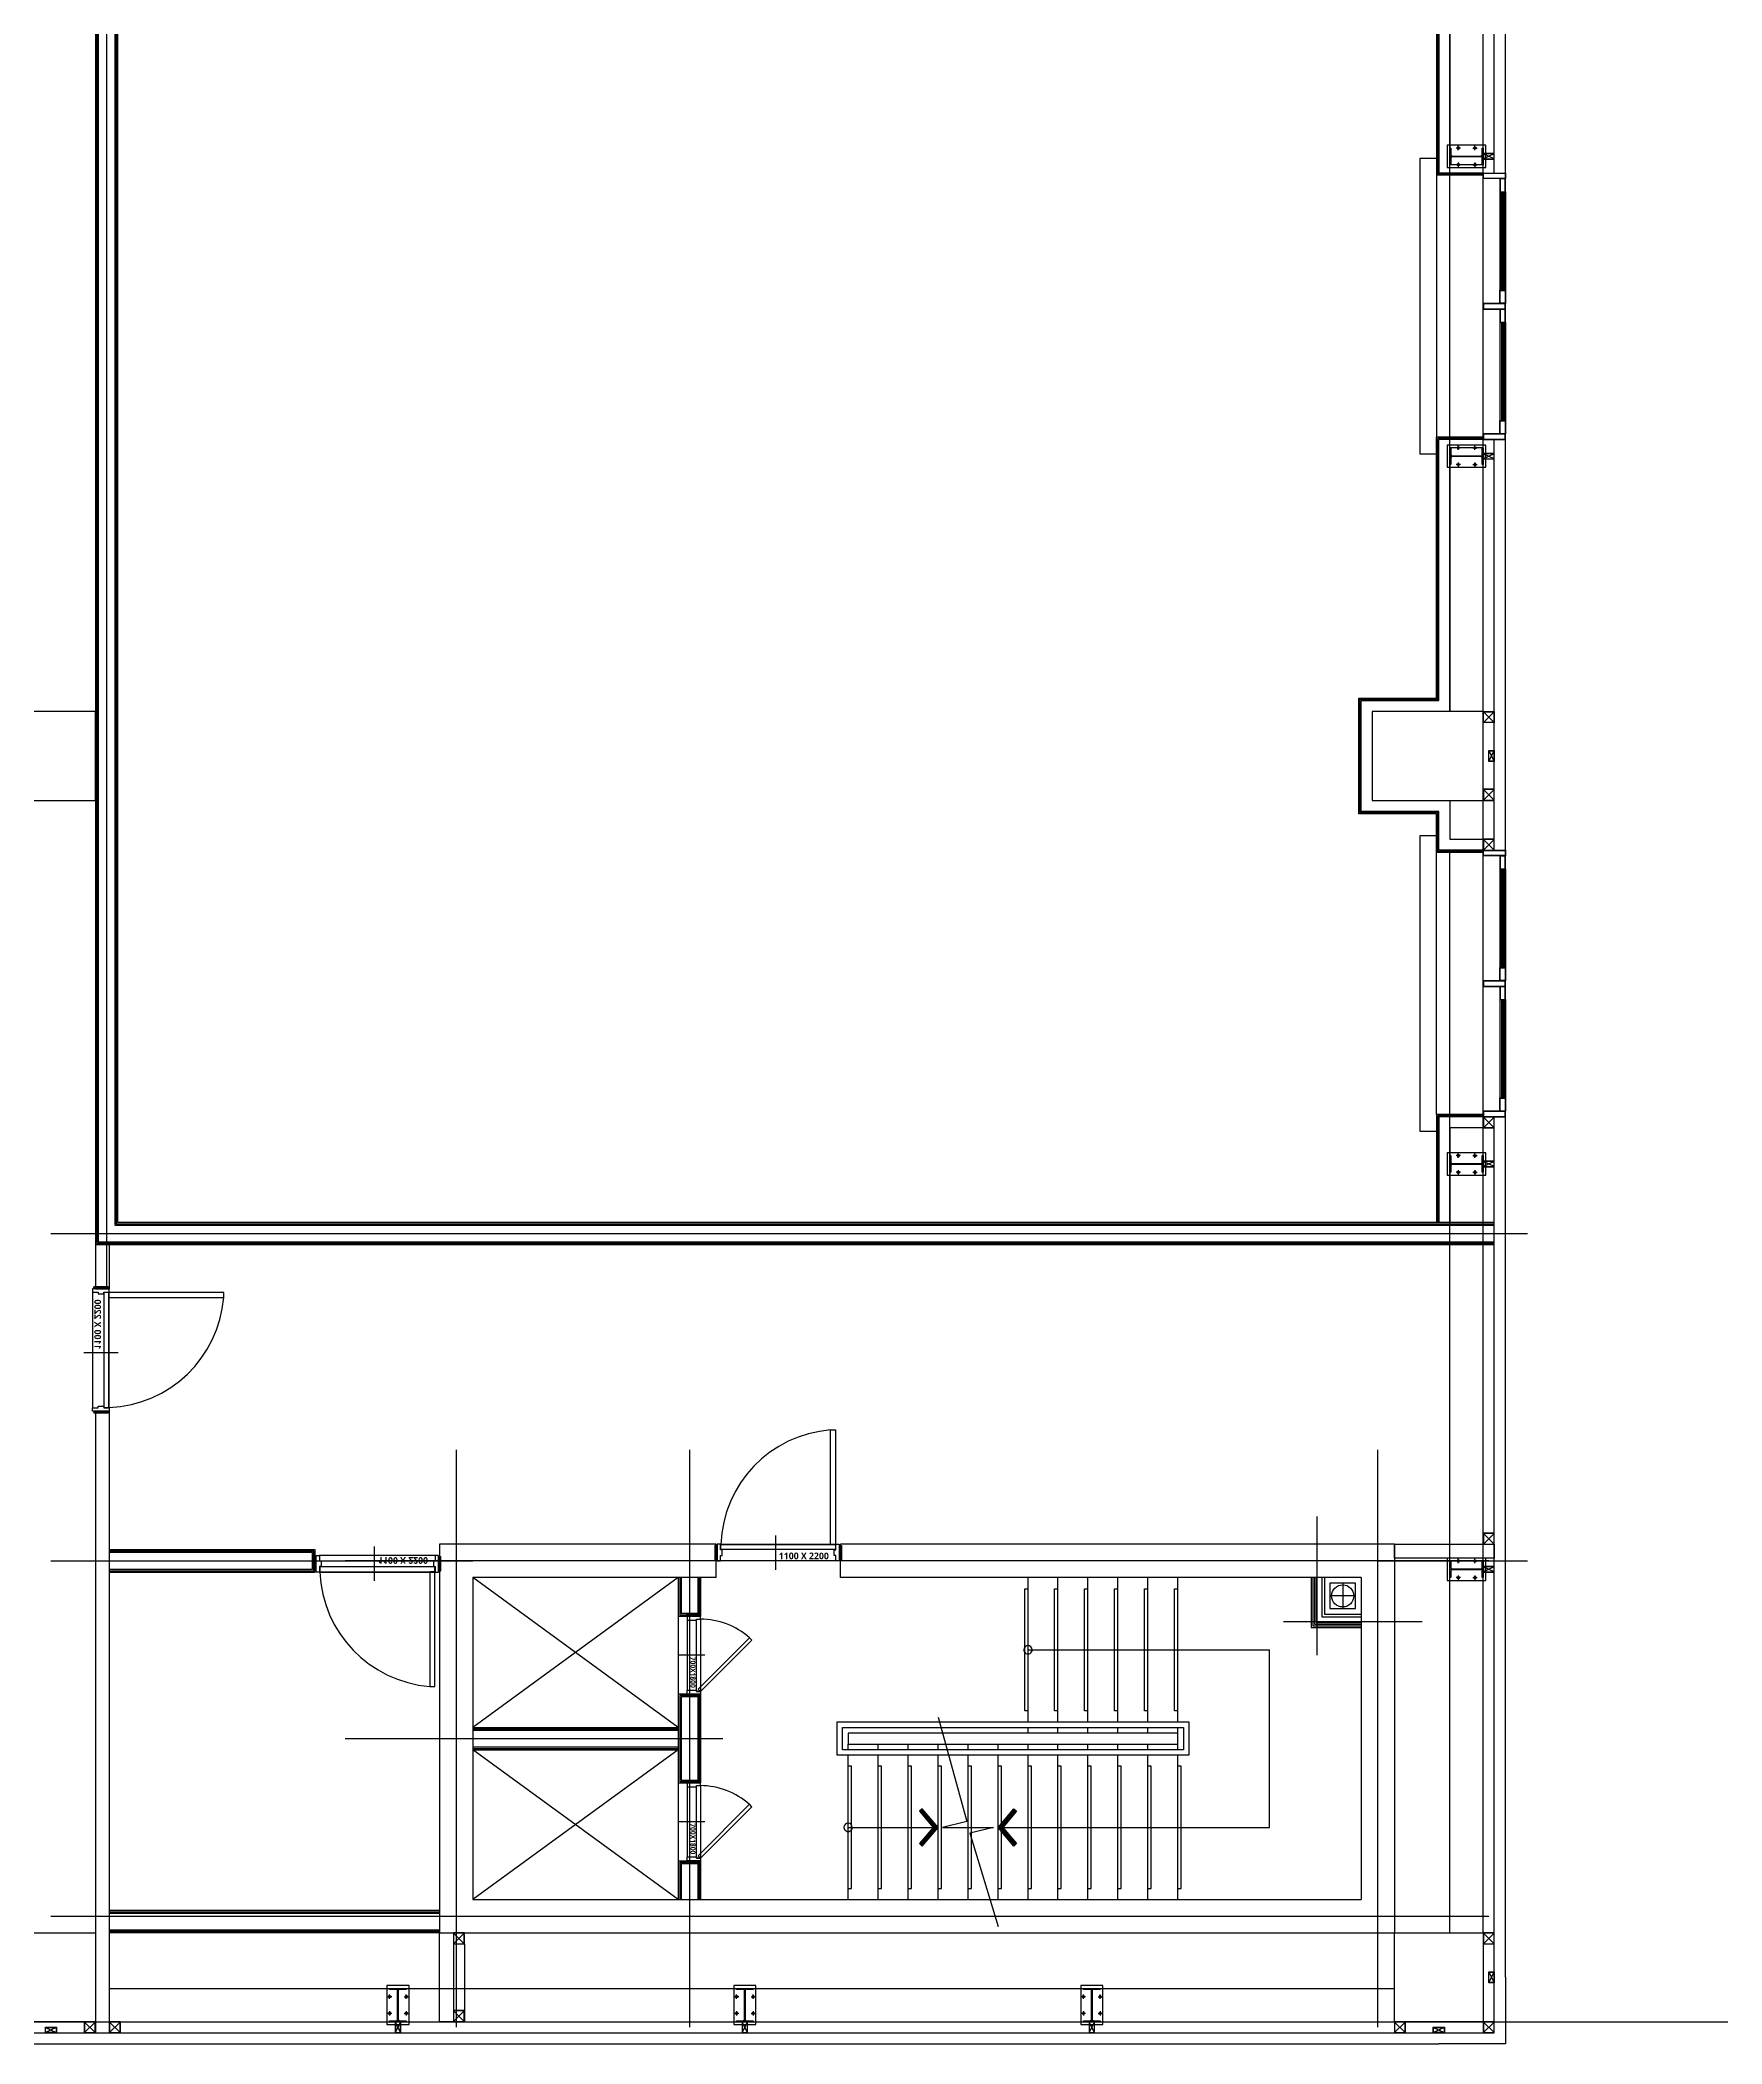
# Model space of a CAD drawing. Header units: millimetres. Extents: x 0 to 356400, y 0 to 68257.
# Drawn here: x 21856 to 22462, y 2694 to 3416 of the extents above; entities that cross this region are included whole.
import ezdxf
from ezdxf.enums import TextEntityAlignment as Align

# ---------------------------------------------------------------- set-up
doc = ezdxf.new("R2010")
doc.units = ezdxf.units.MM
doc.header["$LTSCALE"] = 75
doc.linetypes.add('HID', pattern=[2.3, 1.5, -0.8])
for name, color, linetype in [('1', 7, 'Continuous'), ('6', 6, 'Continuous'), ('8', 8, 'Continuous'), ('SS-PLATE', 32, 'Continuous')]:
    doc.layers.add(name, color=color, linetype=linetype)
doc.styles.add('SHP-나눔bo', font='')
doc.styles.get('SHP-나눔bo').set_extended_font_data('NanumGothic', bold=True)

# ---------------------------------------------------------------- blocks, each defined once
blk = doc.blocks.new('BOLT')
at = {"layer": '1', "color": 251}
for p, q in [((-21, 0), (21, 0)), ((0, -21), (0, 21))]:
    blk.add_line(p, q, dxfattribs=at)
at = {"layer": '6', "color": 251}
blk.add_circle((0, 0), 11, dxfattribs=at)
blk = doc.blocks.new('WC2_BP')
at = {"layer": 'SS-PLATE', "color": 251, "ltscale": 0.05}
blk.add_lwpolyline([(-175, -100), (175, -100), (175, 100), (-175, 100)], close=True, dxfattribs=at)
at = {"linetype": 'HID', "yscale": 0.909090909090909, "zscale": 0.909090909090909}
for p, xscale in [((-75, 75), -0.909090909090909), ((75, 75), 0.909090909090909)]:
    blk.add_blockref('BOLT', p, dxfattribs=dict(at, xscale=xscale))
at = {"linetype": 'HID', "yscale": 0.909090909090909, "zscale": 0.909090909090909, "rotation": 180}
for p, xscale in [((-75, -75), 0.909090909090909), ((75, -75), -0.909090909090909)]:
    blk.add_blockref('BOLT', p, dxfattribs=dict(at, xscale=xscale))
blk = doc.blocks.new('G$C7369CDF7')
at = {"layer": '8'}
for p, q in [((116630, 11558), (116630, 85650)), ((109530, 44950), (109530, 58250)), ((112480, 56900), (112480, 58250)), ((105230, 58050), (97130, 58050)), ((99980, 57950), (97130, 57950)), ((99808, 57948, -103000), (99853, 57852, -103000)), ((99853, 57948, -103000), (99808, 57852, -103000)), ((99980, 57850), (99980, 58050)), ((99980, 58050), (100030, 58050)), ((99982, 58048), (100028, 58048)), ((99982, 57852), (99982, 58048)), ((100028, 58048), (100028, 57852)), ((100150, 58050), (100030, 58050)), ((100030, 58050), (100030, 58000)), ((100030, 58050), (100030, 57850)), ((100030, 58000), (100150, 58000)), ((100148, 58048), (100032, 58048)), ((100032, 58048), (100032, 58002)), ((100032, 58002), (100148, 58002)), ((100148, 58002), (100148, 58048)), ((100150, 58050), (101035, 58050)), ((100150, 58000), (100150, 58050)), ((101035, 58042), (100150, 58042)), ((101035, 58034), (100150, 58034)), ((101035, 58022), (100150, 58022)), ((101035, 58014), (100150, 58014)), ((100150, 58000), (101035, 58000)), ((101035, 58000), (101035, 58050)), ((101035, 58050), (101155, 58050)), ((101155, 58000), (101035, 58000)), ((101037, 58002), (101037, 58048)), ((101037, 58048), (101153, 58048)), ((101153, 58002), (101037, 58002)), ((101153, 58048), (101153, 58002)), ((101155, 58050), (101155, 57850)), ((101205, 58050), (101155, 58050)), ((101155, 58050), (101155, 58000)), ((101157, 58048), (101157, 57852)), ((101203, 58048), (101157, 58048)), ((101157, 58048), (101157, 58048)), ((101203, 57852), (101203, 58048)), ((101325, 58050), (101205, 58050)), ((101205, 58050), (101205, 58000)), ((101205, 57850), (101205, 58050)), ((101205, 58000), (101325, 58000)), ((101323, 58048), (101207, 58048)), ((101207, 58048), (101207, 58002)), ((101207, 58002), (101323, 58002)), ((101323, 58002), (101323, 58048)), ((101325, 58050), (102210, 58050)), ((101325, 58000), (101325, 58050)), ((101325, 58042), (102210, 58042)), ((101325, 58034), (102210, 58034)), ((101325, 58022), (102210, 58022)), ((101325, 58014), (102210, 58014)), ((101325, 58000), (102210, 58000)), ((102210, 58000), (102210, 58050)), ((102210, 58050), (102330, 58050)), ((102330, 58000), (102210, 58000)), ((102212, 58002), (102212, 58048)), ((102212, 58048), (102328, 58048)), ((102328, 58002), (102212, 58002)), ((102328, 58048), (102328, 58002)), ((102330, 58050), (102330, 58000)), ((102330, 58050), (102330, 57850)), ((102380, 58050), (102330, 58050)), ((102332, 58048), (102332, 57852)), ((102378, 58048), (102332, 58048)), ((102332, 58048), (102332, 58048)), ((102378, 57852), (102378, 58048)), ((102380, 57850), (102380, 58050)), ((105230, 57950), (102380, 57950)), ((102508, 57948, -103000), (102553, 57852, -103000)), ((102553, 57948, -103000), (102508, 57852, -103000)), ((104830, 57850), (104830, 57950)), ((104830, 57950), (104930, 57950)), ((104928, 57852), (104833, 57948)), ((104928, 57948), (104833, 57852)), ((104833, 57852), (104833, 57948)), ((104833, 57948), (104928, 57948)), ((104928, 57948), (104928, 57852)), ((104930, 57950), (104930, 57850)), ((105180, 57900), (105180, 57950)), ((105180, 57950), (105280, 57950)), ((105183, 57902), (105278, 57948)), ((105278, 57902), (105183, 57948)), ((105183, 57902), (105183, 57948)), ((105183, 57948), (105278, 57948)), ((116230, 58050), (105230, 58050)), ((106080, 57950), (105230, 57950)), ((105278, 57948), (105278, 57902)), ((105280, 57950), (105280, 57900)), ((105630, 57950), (105530, 57950)), ((105530, 57950), (105530, 57850)), ((105533, 57852), (105628, 57948)), ((105533, 57948), (105628, 57852)), ((105628, 57948), (105533, 57948)), ((105533, 57948), (105533, 57852)), ((105628, 57852), (105628, 57948)), ((105630, 57850), (105630, 57950)), ((105980, 57550), (105980, 57950)), ((106080, 57950), (105980, 57950)), ((105980, 57950), (105980, 57850)), ((105983, 57852), (106078, 57948)), ((105983, 57948), (106078, 57852)), ((106078, 57948), (105983, 57948)), ((105983, 57948), (105983, 57852)), ((106078, 57852), (106078, 57948)), ((106080, 57850), (106080, 58050)), ((106080, 58050), (106130, 58050)), ((106080, 57850), (106080, 57950)), ((106082, 58048), (106128, 58048)), ((106082, 57852), (106082, 58048)), ((106128, 58048), (106128, 57852)), ((106250, 58050), (106130, 58050)), ((106130, 58050), (106130, 58000)), ((106130, 58050), (106130, 57850)), ((106130, 58000), (106250, 58000)), ((106248, 58048), (106132, 58048)), ((106132, 58048), (106132, 58002)), ((106132, 58002), (106248, 58002)), ((106248, 58002), (106248, 58048)), ((106250, 58050), (107135, 58050)), ((106250, 58000), (106250, 58050)), ((107135, 58042), (106250, 58042)), ((107135, 58034), (106250, 58034)), ((107135, 58022), (106250, 58022)), ((107135, 58014), (106250, 58014)), ((106250, 58000), (107135, 58000)), ((107135, 58000), (107135, 58050)), ((107135, 58050), (107255, 58050)), ((107255, 58000), (107135, 58000)), ((107137, 58002), (107137, 58048)), ((107137, 58048), (107253, 58048)), ((107253, 58002), (107137, 58002)), ((107253, 58048), (107253, 58002)), ((107255, 58050), (107255, 57850)), ((107305, 58050), (107255, 58050)), ((107255, 58050), (107255, 58000)), ((107257, 58048), (107257, 57852)), ((107303, 58048), (107257, 58048)), ((107257, 58048), (107257, 58048)), ((107303, 57852), (107303, 58048)), ((107425, 58050), (107305, 58050)), ((107305, 58050), (107305, 58000)), ((107305, 57850), (107305, 58050)), ((107305, 58000), (107425, 58000)), ((107423, 58048), (107307, 58048)), ((107307, 58048), (107307, 58002)), ((107307, 58002), (107423, 58002)), ((107423, 58002), (107423, 58048)), ((107425, 58050), (108310, 58050)), ((107425, 58000), (107425, 58050)), ((107425, 58042), (108310, 58042)), ((107425, 58034), (108310, 58034)), ((107425, 58022), (108310, 58022)), ((107425, 58014), (108310, 58014)), ((107425, 58000), (108310, 58000)), ((108310, 58000), (108310, 58050)), ((108310, 58050), (108430, 58050)), ((108430, 58000), (108310, 58000)), ((108312, 58002), (108312, 58048)), ((108312, 58048), (108428, 58048)), ((108428, 58002), (108312, 58002)), ((108428, 58048), (108428, 58002)), ((108430, 58050), (108430, 58000)), ((108430, 58050), (108430, 57850)), ((108480, 58050), (108430, 58050)), ((108432, 58048), (108432, 57852)), ((108478, 58048), (108432, 58048)), ((108432, 58048), (108432, 58048)), ((108478, 57852), (108478, 58048)), ((108480, 57850), (108480, 58050)), ((116230, 57950), (108480, 57950)), ((108580, 57950), (108480, 57950)), ((108480, 57950), (108480, 57850)), ((108483, 57852), (108578, 57948)), ((108483, 57948), (108578, 57852)), ((108578, 57948), (108483, 57948)), ((108483, 57948), (108483, 57852)), ((108578, 57852), (108578, 57948)), ((108580, 57950), (108580, 57550)), ((108580, 57850), (108580, 57950)), ((108883, 57948, -103000), (108928, 57852, -103000)), ((108928, 57948, -103000), (108883, 57852, -103000)), ((109430, 45550), (109430, 57950)), ((109443, 45538), (109443, 57950)), ((109455, 45525), (109455, 57950)), ((109605, 45375), (109605, 57950)), ((109618, 45363), (109618, 57950)), ((109630, 45350), (109630, 57950)), ((112330, 57950), (112230, 57950)), ((112230, 57950), (112230, 57850)), ((112233, 57852), (112328, 57948)), ((112233, 57948), (112328, 57852)), ((112328, 57948), (112233, 57948)), ((112233, 57948), (112233, 57852)), ((112328, 57852), (112328, 57948)), ((112330, 57950), (112455, 57950)), ((112330, 57050), (112330, 57950)), ((112330, 57850), (112330, 57950)), ((112455, 57950), (112455, 57050)), ((112533, 57948, -103000), (112578, 57852, -103000)), ((112578, 57948, -103000), (112533, 57852, -103000)), ((115930, 57950), (115830, 57950)), ((115830, 57950), (115830, 57850)), ((115833, 57852), (115928, 57948)), ((115833, 57948), (115928, 57852)), ((115928, 57948), (115833, 57948)), ((115833, 57948), (115833, 57852)), ((115928, 57852), (115928, 57948)), ((115930, 57850), (115930, 57950)), ((116180, 57900), (116180, 57950)), ((116180, 57950), (116280, 57950)), ((116183, 57902), (116278, 57948)), ((116278, 57902), (116183, 57948)), ((116183, 57902), (116183, 57948)), ((116183, 57948), (116278, 57948)), ((116230, 58050), (116830, 58050)), ((116730, 57950), (116230, 57950)), ((116278, 57948), (116278, 57902)), ((116280, 57950), (116280, 57900)), ((116730, 57950), (116630, 57950)), ((116630, 57950), (116630, 57850)), ((116633, 57852), (116728, 57948)), ((116633, 57948), (116728, 57852)), ((116728, 57948), (116633, 57948)), ((116633, 57948), (116633, 57852)), ((116728, 57852), (116728, 57948)), ((116730, 57450), (116730, 57950)), ((116730, 57850), (116730, 57950)), ((116830, 58050), (116830, 57450)), ((104830, 57850), (97230, 57850)), ((99830, 57550, -103000), (99830, 57850, -103000)), ((99905, 57850), (99905, 57550)), ((99980, 57850), (99980, 57450)), ((100030, 57850), (99980, 57850)), ((100028, 57852), (99982, 57852)), ((99990, 57850), (99990, 57440)), ((100000, 57850), (100000, 57430)), ((101155, 57850), (100030, 57850)), ((101155, 57850), (101205, 57850)), ((101157, 57852), (101203, 57852)), ((102330, 57850), (101205, 57850)), ((102330, 57850), (102380, 57850)), ((102332, 57852), (102378, 57852)), ((102360, 57850), (102360, 57430)), ((102370, 57850), (102370, 57440)), ((102380, 57850), (102380, 57450)), ((102455, 57850), (102455, 57550)), ((102530, 57850), (102455, 57850)), ((102530, 57550, -103000), (102530, 57850, -103000)), ((105630, 57850), (104830, 57850)), ((104830, 57850), (104830, 56850)), ((104930, 57850), (104830, 57850)), ((104928, 57852), (104833, 57852)), ((105280, 57900), (105180, 57900)), ((105278, 57902), (105183, 57902)), ((105530, 57850), (105630, 57850)), ((105533, 57852), (105628, 57852)), ((115830, 57850), (105630, 57850)), ((105630, 56850), (105630, 57850)), ((105980, 57850), (106080, 57850)), ((105983, 57852), (106078, 57852)), ((106080, 57850), (106080, 57450)), ((106130, 57850), (106080, 57850)), ((106128, 57852), (106082, 57852)), ((106090, 57850), (106090, 57440)), ((106100, 57850), (106100, 57430)), ((107255, 57850), (106130, 57850)), ((107255, 57850), (107305, 57850)), ((107257, 57852), (107303, 57852)), ((108430, 57850), (107305, 57850)), ((108430, 57850), (108480, 57850)), ((108432, 57852), (108478, 57852)), ((108460, 57850), (108460, 57430)), ((108470, 57850), (108470, 57440)), ((108480, 57850), (108480, 57450)), ((108480, 57850), (108580, 57850)), ((108483, 57852), (108578, 57852)), ((108905, 57550, -103000), (108905, 57850, -103000)), ((112230, 57850), (112330, 57850)), ((112233, 57852), (112328, 57852)), ((112480, 57900), (112480, 47600)), ((112555, 57550, -103000), (112555, 57850, -103000)), ((115680, 44950), (115680, 57900)), ((115830, 57850), (116630, 57850)), ((115830, 57050), (115830, 57850)), ((115830, 57850), (115930, 57850)), ((115833, 57852), (115928, 57852)), ((116280, 57900), (116180, 57900)), ((116278, 57902), (116183, 57902)), ((116630, 57850), (116630, 57050)), ((116630, 57850), (116730, 57850)), ((116633, 57852), (116728, 57852)), ((99827, 57700, -103000), (99834, 57700, -103000)), ((102527, 57700, -103000), (102534, 57700, -103000)), ((108902, 57700, -103000), (108909, 57700, -103000)), ((112552, 57700, -103000), (112559, 57700, -103000)), ((104830, 57550), (97230, 57550)), ((97230, 57550), (99905, 57550)), ((97230, 57450), (99980, 57450)), ((97230, 57440), (99990, 57440)), ((97230, 57430), (100000, 57430)), ((99850, 57430), (99850, 57280)), ((100000, 57430), (102360, 57430)), ((104710, 57430), (102360, 57430)), ((104720, 57440), (102370, 57440)), ((104730, 57450), (102380, 57450)), ((102455, 57550), (104830, 57550)), ((102510, 57280), (102510, 57430)), ((104710, 56730), (104710, 57430)), ((104720, 56740), (104720, 57440)), ((104730, 56750), (104730, 57450)), ((105630, 57550), (105980, 57550)), ((106080, 57450), (105730, 57450)), ((105730, 57450), (105730, 56750)), ((106090, 57440), (105740, 57440)), ((105740, 57440), (105740, 56740)), ((106100, 57430), (105750, 57430)), ((105750, 57430), (105750, 56730)), ((105950, 57430), (105950, 57280)), ((115830, 57550), (106100, 57550)), ((108460, 57430), (106100, 57430)), ((108460, 57430), (109430, 57430)), ((108470, 57440), (109430, 57440)), ((108480, 57450), (109430, 57450)), ((108580, 57550), (109430, 57550)), ((108610, 57280), (108610, 57430)), ((116680, 57500), (116730, 57500)), ((116680, 57400), (116680, 57500)), ((116730, 57400), (116680, 57400)), ((116683, 57498), (116728, 57402)), ((116683, 57402), (116728, 57498)), ((116683, 57498), (116728, 57498)), ((116683, 57402), (116683, 57498)), ((116728, 57402), (116683, 57402)), ((116728, 57498), (116728, 57402)), ((116730, 57500), (116730, 57400)), ((116730, 44950), (116730, 57450)), ((116830, 44950), (116830, 57450)), ((99850, 57280), (102510, 57280)), ((105950, 57280), (108610, 57280)), ((113030, 57300), (113030, 56050)), ((112455, 57050), (112330, 57050)), ((112330, 57050), (115830, 57050)), ((112330, 57050), (112330, 52060)), ((115830, 48450), (115830, 57050)), ((116630, 57050), (115830, 57050)), ((116330, 45475), (116330, 57050)), ((116730, 57150), (116630, 57150)), ((116630, 57150), (116630, 57050)), ((116630, 45475), (116630, 57050)), ((116630, 57050), (116730, 57050)), ((116633, 57052), (116728, 57148)), ((116633, 57148), (116728, 57052)), ((116728, 57148), (116633, 57148)), ((116633, 57148), (116633, 57052)), ((116633, 57052), (116728, 57052)), ((116728, 57052), (116728, 57148)), ((116730, 57050), (116730, 57150)), ((116680, 56900), (111480, 56900)), ((105750, 56730), (104710, 56730)), ((105740, 56740), (104720, 56740)), ((105730, 56750), (104730, 56750)), ((104830, 56850), (105630, 56850)), ((112630, 56750), (115530, 56750)), ((112630, 56750), (112630, 52060)), ((112910, 56700), (112680, 56700)), ((112680, 56700), (112680, 56470)), ((112795, 56700), (112795, 56470)), ((112910, 56470), (112910, 56700)), ((112960, 56420), (112960, 56750)), ((112985, 56395), (112985, 56750)), ((113035, 56345), (113035, 56750)), ((113050, 56330), (113050, 56750)), ((113065, 56315), (113065, 56750)), ((113080, 56300), (113080, 56750)), ((115530, 48750), (115530, 56750)), ((112680, 56585), (112910, 56585)), ((112080, 56350), (113330, 56350)), ((112630, 56420), (112960, 56420)), ((112630, 56395), (112985, 56395)), ((112630, 56345), (113035, 56345)), ((112630, 56330), (113050, 56330)), ((112630, 56315), (113065, 56315)), ((112680, 56470), (112910, 56470)), ((112630, 56300), (113080, 56300)), ((113280, 53750), (113280, 55925)), ((114880, 55925), (113280, 55925)), ((114880, 53480), (114880, 55925)), ((113930, 55100), (112630, 55100)), ((112730, 55070), (112730, 55100)), ((113830, 55070), (112730, 55070)), ((113830, 55100), (113830, 55070)), ((113930, 52030), (113930, 55200)), ((113930, 55200), (114230, 55200)), ((113980, 52080), (113980, 55150)), ((113980, 55150), (114180, 55150)), ((114030, 55100), (113980, 55100)), ((114130, 55100), (114030, 55100)), ((114030, 55100), (114030, 52130)), ((114180, 55100), (114130, 55100)), ((114130, 52130), (114130, 55100)), ((114180, 55150), (114180, 52080)), ((114230, 55200), (114230, 52030)), ((115530, 55100), (114230, 55100)), ((115430, 55130), (114330, 55130)), ((114330, 55130), (114330, 55100)), ((115430, 55100), (115430, 55130)), ((113930, 54830), (112630, 54830)), ((112730, 54800), (112730, 54830)), ((113830, 54800), (112730, 54800)), ((113830, 54830), (113830, 54800)), ((114030, 54830), (113980, 54830)), ((114180, 54830), (114130, 54830)), ((115530, 54830), (114230, 54830)), ((115430, 54860), (114330, 54860)), ((114330, 54860), (114330, 54830)), ((115430, 54830), (115430, 54860)), ((113930, 54560), (112630, 54560)), ((112730, 54530), (112730, 54560)), ((113830, 54530), (112730, 54530)), ((113830, 54560), (113830, 54530)), ((114030, 54560), (113980, 54560)), ((114180, 54560), (114130, 54560)), ((115530, 54560), (114230, 54560)), ((115430, 54590), (114330, 54590)), ((114330, 54590), (114330, 54560)), ((115430, 54560), (115430, 54590)), ((116330, 54325, -103000), (116630, 54325, -103000)), ((116480, 54328, -103000), (116480, 54322, -103000)), ((116728, 54348, -103000), (116633, 54302, -103000)), ((116728, 54302, -103000), (116633, 54348, -103000)), ((113930, 54290), (112630, 54290)), ((112730, 54260), (112730, 54290)), ((113830, 54260), (112730, 54260)), ((113830, 54290), (113830, 54260)), ((114030, 54290), (113980, 54290)), ((114180, 54290), (114130, 54290)), ((115530, 54290), (114230, 54290)), ((115430, 54320), (114330, 54320)), ((114330, 54320), (114330, 54290)), ((115430, 54290), (115430, 54320)), ((113930, 54020), (112630, 54020)), ((112730, 53990), (112730, 54020)), ((113830, 53990), (112730, 53990)), ((113830, 54020), (113830, 53990)), ((114030, 54020), (113980, 54020)), ((114180, 54020), (114130, 54020)), ((115530, 54020), (114230, 54020)), ((115430, 54050), (114330, 54050)), ((114330, 54050), (114330, 54020)), ((115430, 54020), (115430, 54050)), ((113930, 53750), (112630, 53750)), ((112730, 53720), (112730, 53750)), ((113830, 53720), (112730, 53720)), ((113830, 53750), (113830, 53720)), ((114030, 53750), (113980, 53750)), ((114180, 53750), (114130, 53750)), ((115530, 53750), (114230, 53750)), ((115430, 53780), (114330, 53780)), ((114330, 53780), (114330, 53750)), ((114712, 53622), (114734, 53647)), ((114880, 53480), (114712, 53622)), ((114734, 53647), (114880, 53524)), ((114880, 53524), (115026, 53647)), ((115048, 53622), (114880, 53480)), ((115026, 53647), (115048, 53622)), ((115430, 53750), (115430, 53780)), ((114180, 53480), (114130, 53480)), ((115530, 53480), (114230, 53480)), ((115430, 53510), (114330, 53510)), ((114330, 53510), (114330, 53480)), ((114880, 52981), (114880, 53439)), ((114880, 53439), (114933, 53225)), ((114933, 53225), (115773, 53482)), ((115430, 53480), (115430, 53510)), ((113887, 52940), (114826, 53198)), ((114180, 53210), (114130, 53210)), ((115530, 53210), (114230, 53210)), ((115430, 53240), (114330, 53240)), ((114330, 53240), (114330, 53210)), ((114826, 53198), (114880, 52981)), ((115430, 53210), (115430, 53240)), ((114180, 52940), (114130, 52940)), ((115530, 52940), (114230, 52940)), ((115430, 52970), (114330, 52970)), ((114330, 52970), (114330, 52940)), ((114880, 52940), (114712, 52798)), ((114734, 52773), (114880, 52896)), ((114880, 52130), (114880, 52940)), ((115048, 52798), (114880, 52940)), ((114880, 52896), (115026, 52773)), ((115430, 52940), (115430, 52970)), ((115430, 52700), (114330, 52700)), ((114330, 52700), (114330, 52670)), ((114712, 52798), (114734, 52773)), ((115026, 52773), (115048, 52798)), ((115430, 52670), (115430, 52700)), ((114180, 52670), (114130, 52670)), ((115530, 52670), (114230, 52670)), ((114180, 52400), (114130, 52400)), ((115530, 52400), (114230, 52400)), ((115430, 52430), (114330, 52430)), ((114330, 52430), (114330, 52400)), ((115430, 52400), (115430, 52430)), ((115430, 52160), (114330, 52160)), ((114330, 52160), (114330, 52130)), ((115430, 52130), (115430, 52160)), ((112630, 52060), (112330, 52060)), ((112330, 50980), (112330, 52020)), ((112340, 52070), (112470, 52070)), ((112340, 52050), (112340, 52070)), ((112340, 52060), (112470, 52060)), ((112340, 52050), (112470, 52050)), ((112360, 52050), (112360, 52070)), ((112450, 52050), (112450, 52070)), ((112470, 52050), (112470, 52070)), ((112480, 52020), (112480, 50980)), ((114230, 52030), (113930, 52030)), ((114180, 52080), (113980, 52080)), ((114030, 52130), (114130, 52130)), ((114180, 52130), (114130, 52130)), ((115530, 52130), (114230, 52130)), ((112250, 51475), (112560, 51475)), ((113195, 51262), (113657, 50800)), ((114695, 51262), (115157, 50800)), ((113172, 51241), (113635, 50778)), ((114672, 51241), (115135, 50778)), ((116330, 51200, -103000), (116630, 51200, -103000)), ((116480, 51203, -103000), (116480, 51197, -103000)), ((116728, 51223, -103000), (116633, 51177, -103000)), ((116728, 51177, -103000), (116633, 51223, -103000)), ((112330, 50940), (112330, 48450)), ((112630, 50940), (112330, 50940)), ((112340, 50950), (112340, 50930)), ((112340, 50950), (112470, 50950)), ((112340, 50940), (112470, 50940)), ((112340, 50930), (112470, 50930)), ((112360, 50950), (112360, 50930)), ((112450, 50950), (112450, 50930)), ((112470, 50950), (112470, 50930)), ((112630, 50940), (112630, 48750)), ((114080, 47600), (114080, 51000)), ((112630, 50800), (112980, 50800)), ((112630, 50788), (112968, 50788)), ((112630, 50775), (112955, 50775)), ((112955, 50775), (112955, 50625)), ((112960, 50800), (112960, 50680)), ((112980, 50800), (112960, 50800)), ((112980, 50790), (112960, 50790)), ((112968, 50788), (112968, 50613)), ((112970, 50800), (112970, 50680)), ((112980, 50800), (112980, 50600)), ((113004, 50800), (112980, 50800)), ((112980, 50800), (112980, 50680)), ((112980, 50790), (112980, 50680)), ((113004, 50765), (113004, 50800)), ((113015, 50765), (113004, 50765)), ((113015, 50680), (113015, 50765)), ((113330, 50840), (113330, 50602)), ((113657, 50800), (113635, 50778)), ((113645, 50765), (113657, 50765)), ((113645, 50680), (113645, 50765)), ((113657, 50765), (113657, 50800)), ((113657, 50800), (113680, 50800)), ((113680, 50800), (114480, 50800)), ((113680, 50800), (113680, 50600)), ((113680, 50800), (113680, 50680)), ((113680, 50800), (113680, 50680)), ((113700, 50800), (113680, 50800)), ((113700, 50790), (113680, 50790)), ((113690, 50800), (113690, 50680)), ((113693, 50788), (114468, 50788)), ((113693, 50788), (113693, 50613)), ((113700, 50800), (113700, 50680)), ((113705, 50775), (114455, 50775)), ((113705, 50775), (113705, 50625)), ((114455, 50625), (114455, 50775)), ((114460, 50800), (114460, 50680)), ((114480, 50800), (114460, 50800)), ((114480, 50790), (114460, 50790)), ((114468, 50613), (114468, 50788)), ((114470, 50800), (114470, 50680)), ((114480, 50600), (114480, 50800)), ((114504, 50800), (114480, 50800)), ((114480, 50800), (114480, 50680)), ((114480, 50790), (114480, 50680)), ((114504, 50765), (114504, 50800)), ((114515, 50765), (114504, 50765)), ((114515, 50680), (114515, 50765)), ((114830, 50840), (114830, 50602)), ((115157, 50800), (115135, 50778)), ((115145, 50765), (115157, 50765)), ((115145, 50680), (115145, 50765)), ((115157, 50765), (115157, 50800)), ((115157, 50800), (115180, 50800)), ((115180, 50800), (115530, 50800)), ((115180, 50600), (115180, 50800)), ((115180, 50800), (115180, 50680)), ((115180, 50800), (115180, 50680)), ((115200, 50800), (115180, 50800)), ((115200, 50790), (115180, 50790)), ((115190, 50800), (115190, 50680)), ((115193, 50788), (115530, 50788)), ((115193, 50613), (115193, 50788)), ((115200, 50800), (115200, 50680)), ((115205, 50775), (115530, 50775)), ((115205, 50625), (115205, 50775)), ((111480, 50700), (116680, 50700)), ((112630, 50625), (112955, 50625)), ((112630, 50613), (112968, 50613)), ((112630, 50600), (112980, 50600)), ((113980, 50600), (112630, 48750)), ((112630, 50600), (113980, 48750)), ((112980, 50700), (112960, 50700)), ((112980, 50680), (112960, 50680)), ((112980, 50680), (113015, 50680)), ((112980, 50600), (113680, 50600)), ((112998, 50680), (113645, 50680)), ((113680, 50680), (113645, 50680)), ((113700, 50700), (113680, 50700)), ((113700, 50680), (113680, 50680)), ((113680, 50600), (114480, 50600)), ((113693, 50613), (114468, 50613)), ((113705, 50625), (114455, 50625)), ((113980, 48750), (113980, 50600)), ((113993, 48750), (113993, 50600)), ((114005, 48750), (114005, 50600)), ((114155, 48750), (114155, 50600)), ((114168, 48750), (114168, 50600)), ((114180, 48750), (114180, 50600)), ((115530, 50600), (114180, 48750)), ((114180, 50600), (115530, 48750)), ((114480, 50700), (114460, 50700)), ((114480, 50680), (114460, 50680)), ((114480, 50680), (114515, 50680)), ((114480, 50600), (115180, 50600)), ((114498, 50680), (115145, 50680)), ((115180, 50680), (115145, 50680)), ((115200, 50700), (115180, 50700)), ((115200, 50680), (115180, 50680)), ((115180, 50600), (115530, 50600)), ((115193, 50613), (115530, 50613)), ((115205, 50625), (115530, 50625)), ((112480, 44950), (112480, 48750)), ((112630, 48750), (115530, 48750)), ((111480, 48600), (116680, 48600)), ((115930, 48675), (115830, 48675)), ((115830, 48675), (115830, 48575)), ((115830, 48450), (115830, 48575)), ((115830, 48575), (116630, 48575)), ((115830, 48575), (115930, 48575)), ((115833, 48577), (115928, 48673)), ((115833, 48673), (115928, 48577)), ((115928, 48673), (115833, 48673)), ((115833, 48673), (115833, 48577)), ((115833, 48577), (115928, 48577)), ((115928, 48577), (115928, 48673)), ((115930, 48675), (116630, 48675)), ((115930, 48575), (115930, 48675)), ((116630, 48675), (116530, 48675)), ((116530, 48675), (116530, 48575)), ((116530, 48575), (116630, 48575)), ((116533, 48577), (116628, 48673)), ((116533, 48673), (116628, 48577)), ((116628, 48673), (116533, 48673)), ((116533, 48673), (116533, 48577)), ((116533, 48577), (116628, 48577)), ((116628, 48577), (116628, 48673)), ((116630, 48575), (116630, 48675)), ((116630, 48575), (116630, 48450)), ((112330, 48450), (115830, 48450)), ((112430, 48410), (112430, 47370)), ((112570, 48460), (112440, 48460)), ((112440, 48440), (112440, 48460)), ((112570, 48450), (112440, 48450)), ((112570, 48440), (112440, 48440)), ((112460, 48440), (112460, 48460)), ((112550, 48440), (112550, 48460)), ((112570, 48440), (112570, 48460)), ((112580, 47370), (112580, 48410)), ((115630, 48450), (115630, 45475)), ((115643, 48450), (115643, 45475)), ((115655, 48450), (115655, 45475)), ((115805, 48450), (115805, 45475)), ((115818, 48450), (115818, 45475)), ((115830, 48450), (115830, 45475)), ((116630, 48450), (115830, 48450)), ((116330, 48075, -103000), (116630, 48075, -103000)), ((116480, 48078, -103000), (116480, 48072, -103000)), ((116728, 48098, -103000), (116633, 48052, -103000)), ((116728, 48052, -103000), (116633, 48098, -103000)), ((112660, 47865), (112350, 47865)), ((112580, 47330), (112380, 47330)), ((112380, 47330), (112380, 45475)), ((112568, 47318), (112393, 47318)), ((112393, 47318), (112393, 45475)), ((112555, 47305), (112405, 47305)), ((112405, 47305), (112405, 45475)), ((112440, 47340), (112440, 47320)), ((112570, 47340), (112440, 47340)), ((112570, 47330), (112440, 47330)), ((112570, 47320), (112440, 47320)), ((112460, 47340), (112460, 47320)), ((112550, 47340), (112550, 47320)), ((112555, 45475), (112555, 47305)), ((112568, 45475), (112568, 47318)), ((112570, 47340), (112570, 47320)), ((112580, 45475), (112580, 47330)), ((97205, 45525), (109455, 45525)), ((97218, 45538), (109443, 45538)), ((97230, 45550), (109430, 45550)), ((110605, 45555), (110605, 45245)), ((116730, 45575), (116630, 45575)), ((116630, 45575), (116630, 45475)), ((116633, 45477), (116728, 45573)), ((116633, 45573), (116728, 45477)), ((116728, 45573), (116633, 45573)), ((116633, 45573), (116633, 45477)), ((116728, 45477), (116728, 45573)), ((116730, 45475), (116730, 45575)), ((93230, 45450), (110005, 45450)), ((97030, 45350), (109630, 45350)), ((97043, 45363), (109618, 45363)), ((97055, 45375), (109605, 45375)), ((105630, 45350), (104830, 45350)), ((104830, 45350), (104830, 44250)), ((105630, 44250), (105630, 45350)), ((109630, 45475), (110030, 45475)), ((109630, 45350), (110030, 45350)), ((110010, 45465), (110010, 45335)), ((110030, 45465), (110010, 45465)), ((110030, 45445), (110010, 45445)), ((110030, 45355), (110010, 45355)), ((110030, 45335), (110010, 45335)), ((110020, 45465), (110020, 45335)), ((110030, 45350), (110030, 45475)), ((110030, 45465), (110030, 45335)), ((111100, 45475), (110060, 45475)), ((110060, 45325), (111100, 45325)), ((111130, 45475), (116730, 45475)), ((111130, 45350), (111130, 45475)), ((111130, 45465), (111150, 45465)), ((111130, 45465), (111130, 45335)), ((111130, 45445), (111150, 45445)), ((111130, 45355), (111150, 45355)), ((111130, 45350), (116730, 45350)), ((111130, 45335), (111150, 45335)), ((111140, 45465), (111140, 45335)), ((111150, 45465), (111150, 45335)), ((115830, 45350), (116630, 45350)), ((115830, 44550), (115830, 45350)), ((116630, 45475), (116730, 45475)), ((116630, 45350), (116630, 44550)), ((116730, 45350), (116630, 45350)), ((116630, 45350), (116630, 45250)), ((116633, 45477), (116728, 45477)), ((116633, 45252), (116728, 45348)), ((116633, 45348), (116728, 45252)), ((116728, 45348), (116633, 45348)), ((116633, 45348), (116633, 45252)), ((116728, 45252), (116728, 45348)), ((116730, 45250), (116730, 45350)), ((116630, 45250), (116730, 45250)), ((116633, 45252), (116728, 45252)), ((116680, 45000), (116730, 45000)), ((116680, 44900), (116680, 45000)), ((116683, 44998), (116728, 44902)), ((116683, 44902), (116728, 44998)), ((116683, 44998), (116728, 44998)), ((116683, 44902), (116683, 44998)), ((116728, 44998), (116728, 44902)), ((116730, 45000), (116730, 44900)), ((116730, 33950), (116730, 44950)), ((116830, 33950), (116830, 44950)), ((116730, 44900), (116680, 44900)), ((116728, 44902), (116683, 44902))]:
    blk.add_line(p, q, dxfattribs=at)
at = {"layer": '8', "elevation": -103000}
for points in [[(99805, 57950), (99805, 57850), (99855, 57850), (99855, 57950)], [(99808, 57948), (99808, 57852), (99853, 57852), (99853, 57948)], [(102505, 57950), (102505, 57850), (102555, 57850), (102555, 57950)], [(102508, 57948), (102508, 57852), (102553, 57852), (102553, 57948)], [(108880, 57950), (108880, 57850), (108930, 57850), (108930, 57950)], [(108883, 57948), (108883, 57852), (108928, 57852), (108928, 57948)], [(112530, 57950), (112530, 57850), (112580, 57850), (112580, 57950)], [(112533, 57948), (112533, 57852), (112578, 57852), (112578, 57948)], [(116730, 54350), (116630, 54350), (116630, 54300), (116730, 54300)], [(116728, 54348), (116633, 54348), (116633, 54302), (116728, 54302)], [(116730, 51225), (116630, 51225), (116630, 51175), (116730, 51175)], [(116728, 51223), (116633, 51223), (116633, 51177), (116728, 51177)], [(116730, 48100), (116630, 48100), (116630, 48050), (116730, 48050)], [(116728, 48098), (116633, 48098), (116633, 48052), (116728, 48052)]]:
    blk.add_lwpolyline(points, close=True, dxfattribs=at)
for points in [[(99755, 57550), (99755, 57559), (99814, 57559, 0.414214), (99827, 57572), (99827, 57828, 0.414214), (99814, 57841), (99755, 57841), (99755, 57850), (99905, 57850), (99905, 57841), (99847, 57841, 0.414214), (99834, 57828), (99834, 57572, 0.414214), (99847, 57559), (99905, 57559), (99905, 57550)], [(102455, 57550), (102455, 57559), (102514, 57559, 0.414214), (102527, 57572), (102527, 57828, 0.414214), (102514, 57841), (102455, 57841), (102455, 57850), (102605, 57850), (102605, 57841), (102547, 57841, 0.414214), (102534, 57828), (102534, 57572, 0.414214), (102547, 57559), (102605, 57559), (102605, 57550)], [(108830, 57550), (108830, 57559), (108889, 57559, 0.414214), (108902, 57572), (108902, 57828, 0.414214), (108889, 57841), (108830, 57841), (108830, 57850), (108980, 57850), (108980, 57841), (108922, 57841, 0.414214), (108909, 57828), (108909, 57572, 0.414214), (108922, 57559), (108980, 57559), (108980, 57550)], [(112480, 57550), (112480, 57559), (112539, 57559, 0.414214), (112552, 57572), (112552, 57828, 0.414214), (112539, 57841), (112480, 57841), (112480, 57850), (112630, 57850), (112630, 57841), (112572, 57841, 0.414214), (112559, 57828), (112559, 57572, 0.414214), (112572, 57559), (112630, 57559), (112630, 57550)], [(116330, 54400), (116339, 54400), (116339, 54341, 0.414214), (116352, 54328), (116608, 54328, 0.414214), (116621, 54341), (116621, 54400), (116630, 54400), (116630, 54250), (116621, 54250), (116621, 54309, 0.414214), (116608, 54322), (116352, 54322, 0.414214), (116339, 54309), (116339, 54250), (116330, 54250)], [(116330, 51275), (116339, 51275), (116339, 51216, 0.414214), (116352, 51203), (116608, 51203, 0.414214), (116621, 51216), (116621, 51275), (116630, 51275), (116630, 51125), (116621, 51125), (116621, 51184, 0.414214), (116608, 51197), (116352, 51197, 0.414214), (116339, 51184), (116339, 51125), (116330, 51125)], [(116330, 48150), (116339, 48150), (116339, 48091, 0.414214), (116352, 48078), (116608, 48078, 0.414214), (116621, 48091), (116621, 48150), (116630, 48150), (116630, 48000), (116621, 48000), (116621, 48059, 0.414214), (116608, 48072), (116352, 48072, 0.414214), (116339, 48059), (116339, 48000), (116330, 48000)]]:
    blk.add_lwpolyline(points, format="xyb", close=True, dxfattribs=at)
at = {"layer": '8'}
for points in [[(111299, 52017), (112333, 52017), (112333, 51972), (111299, 51972)], [(112378, 52017), (112378, 50983), (112333, 50983), (112333, 52017)], [(113657, 50800), (113657, 50765), (113004, 50765), (113004, 50800)], [(115157, 50800), (115157, 50765), (114504, 50765), (114504, 50800)], [(112532, 48407), (112532, 47373), (112577, 47373), (112577, 48407)], [(113611, 48407), (112577, 48407), (112577, 48362), (113611, 48362)], [(110063, 46506), (110063, 45472), (110108, 45472), (110108, 46506)], [(110063, 45427), (111097, 45427), (111097, 45472), (110063, 45472)]]:
    blk.add_lwpolyline(points, close=True, dxfattribs=at)
for points in [[(112460, 52050), (112480, 52050), (112480, 52020), (112430, 52020), (112430, 52005), (112380, 52005), (112380, 52020), (112330, 52020), (112330, 52050), (112350, 52050)], [(113195, 51262), (113172, 51241)], [(114695, 51262), (114672, 51241)], [(112460, 50950), (112480, 50950), (112480, 50980), (112430, 50980), (112430, 50995), (112380, 50995), (112380, 50980), (112330, 50980), (112330, 50950), (112350, 50950)], [(112450, 48440), (112430, 48440), (112430, 48410), (112480, 48410), (112480, 48395), (112530, 48395), (112530, 48410), (112580, 48410), (112580, 48440), (112560, 48440)], [(112450, 47340), (112430, 47340), (112430, 47370), (112480, 47370), (112480, 47385), (112530, 47385), (112530, 47370), (112580, 47370), (112580, 47340), (112560, 47340)], [(110030, 45345), (110030, 45325), (110060, 45325), (110060, 45375), (110075, 45375), (110075, 45425), (110060, 45425), (110060, 45475), (110030, 45475), (110030, 45455)], [(111130, 45345), (111130, 45325), (111100, 45325), (111100, 45375), (111085, 45375), (111085, 45425), (111100, 45425), (111100, 45475), (111130, 45475), (111130, 45455)]]:
    blk.add_lwpolyline(points, dxfattribs=at)
blk.add_circle((112795, 56585), 100, dxfattribs=at)
for centre, radius, start, end in [((113280, 53750), 37.5, 90, 270), ((113280, 53750), 37.5, 270, 90), ((114880, 52130), 37.5, 90, 270), ((114880, 52130), 37.5, 270, 90), ((112372, 52057), 1075, 184.5299, 267.8035), ((113672, 50797), 668, 138.3916, 179.7655), ((115172, 50797), 668, 138.3916, 179.7655), ((112539, 48447), 1075, 272.1965, 355.4701), ((110023, 45434), 1075, 2.1965, 85.4701)]:
    blk.add_arc(centre, radius, start, end, dxfattribs=at)
for points in [[(114734, 53647), (114712, 53622), (114880, 53524), (114880, 53480)], [(114880, 53524), (114880, 53480), (115026, 53647), (115048, 53622)], [(114734, 52773), (114712, 52798), (114880, 52896), (114880, 52940)], [(114880, 52896), (114880, 52940), (115026, 52773), (115048, 52798)]]:
    blk.add_solid(points, dxfattribs=at)
for p, rotation in [((99830, 57700, -103000), 89.99999999999993), ((102530, 57700, -103000), 89.99999999999993), ((108905, 57700, -103000), 89.99999999999993), ((112555, 57700, -103000), 89.99999999999993), ((116480, 54325, -103000), 359.9999999999999), ((116480, 51200, -103000), 359.9999999999999), ((116480, 48075, -103000), 359.9999999999999)]:
    blk.add_blockref('WC2_BP', p, dxfattribs=dict(at, rotation=rotation))
at = {"layer": '8', "style": 'SHP-나눔bo'}
blk.add_text('1100 X 2200', height=60, rotation=90, dxfattribs=at).set_placement((112465, 51731), align=Align.CENTER)
for p in [(113483, 50710), (114983, 50710)]:
    blk.add_text('700X1800', height=45, dxfattribs=at).set_placement(p, align=Align.CENTER)
at = {"layer": '8', "style": 'SHP-나눔bo', "text_generation_flag": 4}
for rotation, p in [(90, (112446, 48121)), (180, (110350, 45341))]:
    blk.add_text('1100 X 2200', height=60, rotation=rotation, dxfattribs=at).set_placement(p, align=Align.CENTER)

msp = doc.modelspace()

# ---------------------------------------------------------------- block references
at = {"xscale": 0.04000000000000001, "yscale": 0.04000000000000001, "zscale": 0.04000000000000001, "rotation": 270}
msp.add_blockref('G$C7369CDF7', (20062.17, 7367.09), dxfattribs=at)

doc.saveas('drawing.dxf')
